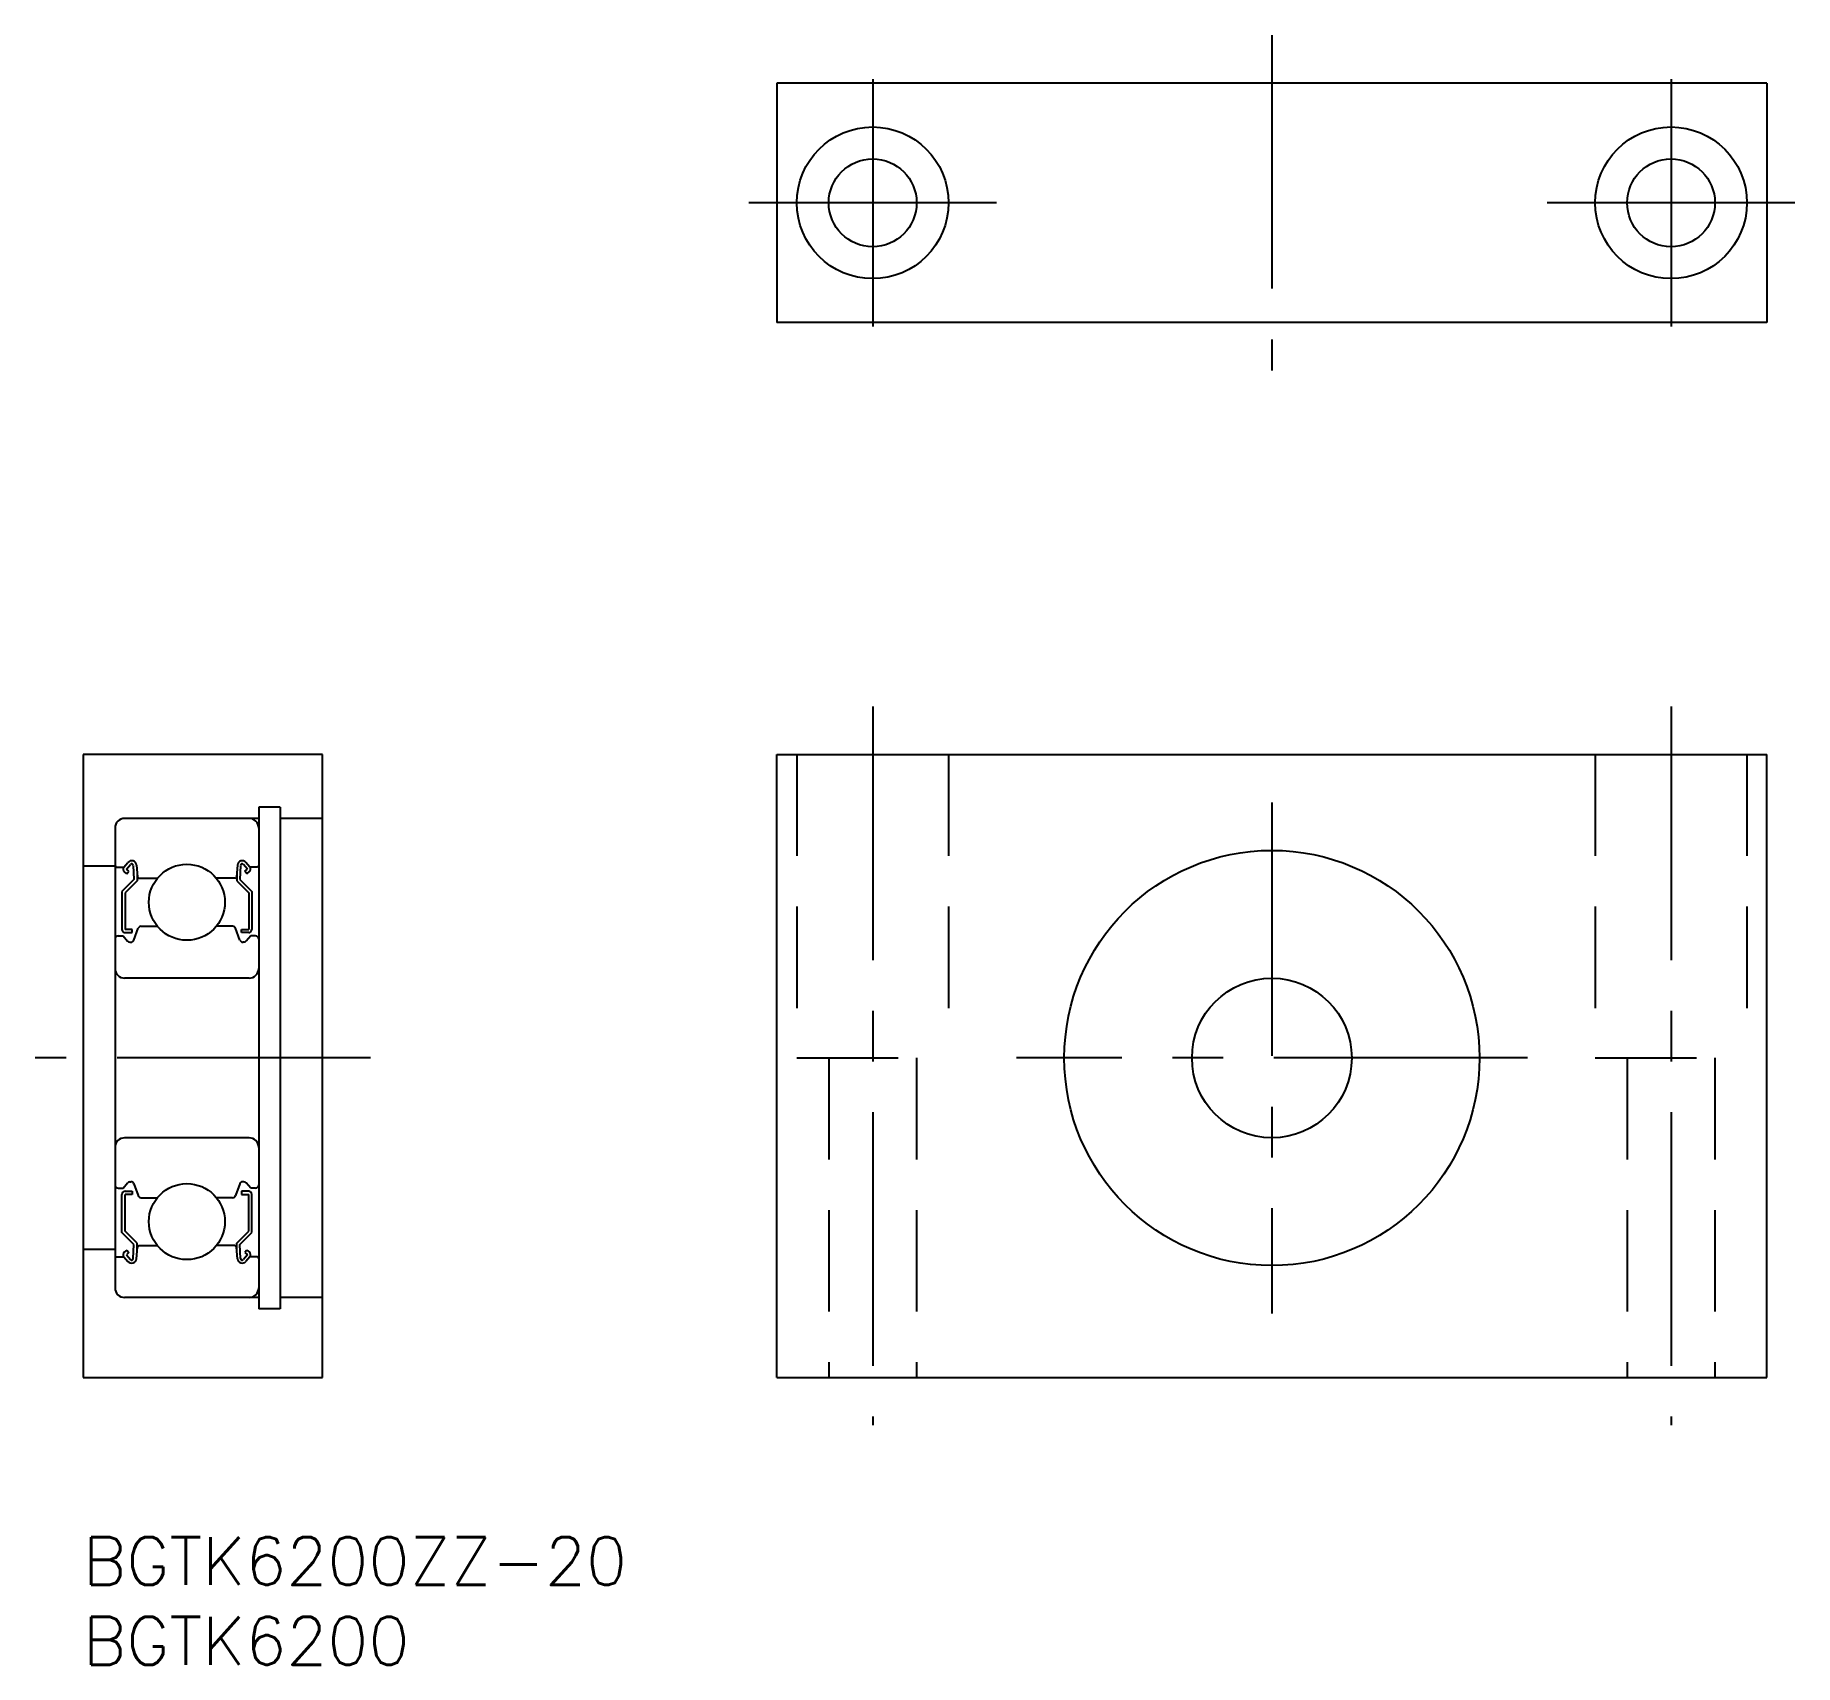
# Model space of a CAD drawing. Extents: x -3 to 107, y -8 to 94.
import ezdxf

# ---------------------------------------------------------------- set-up
doc = ezdxf.new("R2010")
doc.units = 0
doc.header["$LTSCALE"] = 0.5
doc.linetypes.add('CENTER', pattern=[50.8, 31.75, -6.35, 6.35, -6.35])
doc.linetypes.add('DASHED', pattern=[19.05, 12.7, -6.35])
for name, color, linetype in [('MSM_CENTER', 1, 'CENTER'), ('MSM_CONTINUOUS', 7, 'CONTINUOUS'), ('MSM_DASHED', 4, 'DASHED'), ('MSM_PART_NUMBER', 7, 'CONTINUOUS')]:
    doc.layers.add(name, color=color, linetype=linetype)
doc.styles.get("Standard").update_dxf_attribs({"font": 'txt.shx', "height": 3, "bigfont": 'bigfont.shx'})

# ---------------------------------------------------------------- blocks, each defined once
blk = doc.blocks.new('*U6')
at = {"layer": 'MSM_PART_NUMBER'}
blk.add_text('BGTK6200ZZ-20', height=3, dxfattribs=at).set_placement((0, -3))
blk = doc.blocks.new('*U7')
at = {"layer": 'MSM_PART_NUMBER'}
blk.add_text('BGTK6200', height=3, dxfattribs=at).set_placement((0, -8))

msp = doc.modelspace()

# ---------------------------------------------------------------- linework, layer by layer
at = {"layer": 'MSM_CENTER'}
for p, q in [((74.45, 94.05), (74.45, 73.05)), ((49.45, 91.3), (49.45, 75.8)), ((99.45, 91.3), (99.45, 75.8)), ((57.2, 83.55), (41.7, 83.55)), ((107.2, 83.55), (91.7, 83.55)), ((49.45, 52), (49.45, 7)), ((99.45, 52), (99.45, 7)), ((74.45, 46), (74.45, 14)), ((18, 30), (-3, 30)), ((90.45, 30), (58.45, 30))]:
    msp.add_line(p, q, dxfattribs=at)
at = {"layer": 'MSM_CONTINUOUS'}
for p, q in [((43.45, 91.05), (43.45, 76.05)), ((105.45, 91.05), (43.45, 91.05)), ((105.45, 91.05), (105.45, 76.05)), ((105.45, 76.05), (43.45, 76.05)), ((15, 49), (0, 49)), ((0, 49), (0, 10)), ((15, 10), (15, 49)), ((43.45, 49), (105.45, 49)), ((43.45, 10), (43.45, 49)), ((105.45, 10), (105.45, 49)), ((12.35, 45.7), (11, 45.7)), ((11, 45.7), (11, 14.3)), ((12.35, 45.7), (12.35, 14.3)), ((2, 44.4), (2, 15.6)), ((11, 45), (2.6, 45)), ((15, 45), (12.35, 45)), ((2, 42), (0, 42)), ((2.1, 41.95), (2.56, 41.95)), ((2.56, 41.95), (2.81, 42.25)), ((2.71, 41.82), (2.96, 42.12)), ((3.14, 42.06), (3.18, 41.18)), ((3.34, 42.08), (3.4, 41.34)), ((9.66, 42.08), (9.6, 41.34)), ((9.86, 42.06), (9.82, 41.18)), ((10.29, 41.82), (10.04, 42.12)), ((10.44, 41.95), (10.19, 42.25)), ((10.9, 41.95), (10.44, 41.95)), ((3.18, 41.18), (2.43, 40.43)), ((2.74, 41.54), (2.58, 41.67)), ((3.38, 41.1), (2.63, 40.35)), ((2.87, 41.69), (2.71, 41.82)), ((2.74, 41.54), (2.87, 41.69)), ((3.38, 41.57), (3.38, 41.1)), ((3.5, 41.25), (4.65, 41.25)), ((9.5, 41.25), (8.35, 41.25)), ((9.62, 41.57), (9.62, 41.1)), ((9.62, 41.1), (10.37, 40.35)), ((9.82, 41.18), (10.57, 40.43)), ((10.13, 41.69), (10.29, 41.82)), ((10.26, 41.54), (10.13, 41.69)), ((10.26, 41.54), (10.42, 41.67)), ((2.43, 40.43), (2.43, 38.05)), ((2.63, 40.35), (2.63, 38.05)), ((10.37, 40.35), (10.37, 38.05)), ((10.57, 40.43), (10.57, 38.05)), ((2.2, 37.65), (2.5, 37.65)), ((2.5, 37.65), (2.78, 37.32)), ((3.08, 38.05), (2.63, 38.05)), ((2.63, 37.85), (3.08, 37.85)), ((3.08, 37.85), (3.08, 38.05)), ((3.18, 37.38), (3.45, 38.12)), ((3.64, 38.25), (4.65, 38.25)), ((9.36, 38.25), (8.35, 38.25)), ((9.82, 37.38), (9.55, 38.12)), ((9.92, 38.05), (10.37, 38.05)), ((9.92, 37.85), (9.92, 38.05)), ((10.37, 37.85), (9.92, 37.85)), ((10.5, 37.65), (10.22, 37.32)), ((10.8, 37.65), (10.5, 37.65)), ((2.93, 37.25), (2.99, 37.25)), ((10.07, 37.25), (10.01, 37.25)), ((10.4, 35), (2.6, 35)), ((10.4, 25), (2.6, 25)), ((2.5, 21.85), (2.78, 22.18)), ((2.93, 22.25), (2.99, 22.25)), ((3.18, 22.12), (3.45, 21.38)), ((9.82, 22.12), (9.55, 21.38)), ((10.07, 22.25), (10.01, 22.25)), ((10.5, 21.85), (10.22, 22.18)), ((2.2, 21.85), (2.5, 21.85)), ((2.43, 19.07), (2.43, 21.45)), ((2.63, 21.65), (3.08, 21.65)), ((2.63, 19.15), (2.63, 21.45)), ((3.08, 21.45), (2.63, 21.45)), ((3.08, 21.65), (3.08, 21.45)), ((3.64, 21.25), (4.65, 21.25)), ((9.36, 21.25), (8.35, 21.25)), ((10.37, 21.65), (9.92, 21.65)), ((9.92, 21.65), (9.92, 21.45)), ((9.92, 21.45), (10.37, 21.45)), ((10.37, 19.15), (10.37, 21.45)), ((10.8, 21.85), (10.5, 21.85)), ((10.57, 19.07), (10.57, 21.45)), ((3.18, 18.32), (2.43, 19.07)), ((3.38, 18.4), (2.63, 19.15)), ((9.62, 18.4), (10.37, 19.15)), ((9.82, 18.32), (10.57, 19.07)), ((2, 18), (0, 18)), ((2.74, 17.96), (2.58, 17.83)), ((2.87, 17.81), (2.71, 17.68)), ((2.71, 17.68), (2.96, 17.38)), ((2.74, 17.96), (2.87, 17.81)), ((3.14, 17.44), (3.18, 18.32)), ((3.34, 17.42), (3.4, 18.16)), ((3.38, 17.93), (3.38, 18.4)), ((3.5, 18.25), (4.65, 18.25)), ((9.5, 18.25), (8.35, 18.25)), ((9.66, 17.42), (9.6, 18.16)), ((9.62, 17.93), (9.62, 18.4)), ((9.86, 17.44), (9.82, 18.32)), ((10.29, 17.68), (10.04, 17.38)), ((10.26, 17.96), (10.13, 17.81)), ((10.13, 17.81), (10.29, 17.68)), ((10.26, 17.96), (10.42, 17.83)), ((2.1, 17.55), (2.56, 17.55)), ((2.56, 17.55), (2.81, 17.25)), ((10.44, 17.55), (10.19, 17.25)), ((10.9, 17.55), (10.44, 17.55)), ((11, 15), (2.6, 15)), ((15, 15), (12.35, 15)), ((12.35, 14.3), (11, 14.3)), ((0, 10), (15, 10)), ((43.45, 10), (105.45, 10))]:
    msp.add_line(p, q, dxfattribs=at)
for centre, radius in [((49.45, 83.55), 4.75), ((99.45, 83.55), 4.75), ((49.45, 83.55), 2.75), ((99.45, 83.55), 2.75), ((74.45, 30), 13), ((6.5, 39.75), 2.38), ((74.45, 30), 5), ((6.5, 19.75), 2.38)]:
    msp.add_circle(centre, radius, dxfattribs=at)
for centre, radius, start, end in [((2.6, 44.4), 0.6, 90, 180), ((10.4, 44.4), 0.6, 0, 90), ((2.1, 42.05), 0.1, 180, 270), ((2.71, 41.82), 0.2, 140.0029, 230.087), ((3.04, 42.05), 0.3, 4.9968, 140.0029), ((3.04, 42.06), 0.1, 2.8198, 140.0022), ((9.96, 42.05), 0.3, 39.9971, 175.0032), ((9.96, 42.06), 0.1, 39.9978, 177.1802), ((10.29, 41.82), 0.2, 309.913, 39.9971), ((10.9, 42.05), 0.1, 270, 0), ((3.5, 41.35), 0.1, 184.9968, 269.9995), ((9.5, 41.35), 0.1, 270.0005, 355.0032), ((2.2, 37.45), 0.2, 90, 180), ((2.63, 38.05), 0.2, 180, 270), ((3.64, 38.05), 0.2, 90, 159.9914), ((9.36, 38.05), 0.2, 20.0086, 90), ((10.37, 38.05), 0.2, 270, 0), ((10.8, 37.45), 0.2, 0, 90), ((2.93, 37.45), 0.2, 219.995, 270), ((2.99, 37.45), 0.2, 270, 339.9914), ((10.01, 37.45), 0.2, 200.0086, 270), ((10.07, 37.45), 0.2, 270, 320.005), ((2.6, 35.6), 0.6, 180, 270), ((10.4, 35.6), 0.6, 270, 0), ((2.6, 24.4), 0.6, 90, 180), ((10.4, 24.4), 0.6, 0, 90), ((2.2, 22.05), 0.2, 180, 270), ((2.93, 22.05), 0.2, 90, 140.005), ((2.99, 22.05), 0.2, 20.0086, 90), ((10.01, 22.05), 0.2, 90, 159.9914), ((10.07, 22.05), 0.2, 39.995, 90), ((10.8, 22.05), 0.2, 270, 0), ((2.63, 21.45), 0.2, 90, 180), ((3.64, 21.45), 0.2, 200.0086, 270), ((9.36, 21.45), 0.2, 270, 339.9914), ((10.37, 21.45), 0.2, 0, 90), ((2.71, 17.68), 0.2, 129.913, 219.9971), ((3.5, 18.15), 0.1, 90.0005, 175.0032), ((9.5, 18.15), 0.1, 4.9968, 89.9995), ((10.29, 17.68), 0.2, 320.0029, 50.087), ((2.1, 17.45), 0.1, 90, 180), ((3.04, 17.45), 0.3, 219.9971, 355.0032), ((3.04, 17.44), 0.1, 219.9978, 357.1802), ((9.96, 17.45), 0.3, 184.9968, 320.0029), ((9.96, 17.44), 0.1, 182.8198, 320.0022), ((10.9, 17.45), 0.1, 0, 90), ((2.6, 15.6), 0.6, 180, 270), ((10.4, 15.6), 0.6, 270, 0)]:
    msp.add_arc(centre, radius, start, end, dxfattribs=at)
at = {"layer": 'MSM_DASHED'}
for p, q in [((44.7, 49), (44.7, 30)), ((54.2, 49), (54.2, 30)), ((94.7, 49), (94.7, 30)), ((104.2, 49), (104.2, 30)), ((44.7, 30), (54.2, 30)), ((46.7, 30), (46.7, 10)), ((52.2, 30), (52.2, 10)), ((94.7, 30), (104.2, 30)), ((96.7, 30), (96.7, 10)), ((102.2, 30), (102.2, 10))]:
    msp.add_line(p, q, dxfattribs=at)

# ---------------------------------------------------------------- block references
at = {"layer": 'MSM_CONTINUOUS'}
for name in ['*U6', '*U7']:
    msp.add_blockref(name, (0, 0), dxfattribs=at)

doc.saveas('drawing.dxf')
